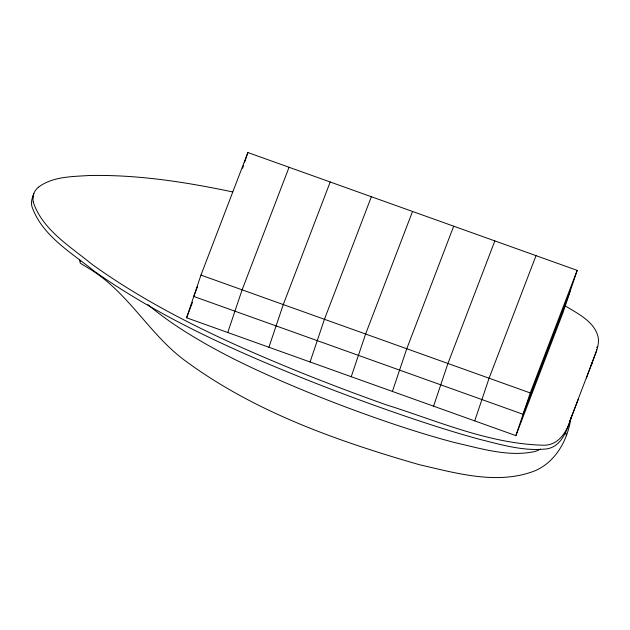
<?xml version="1.0" encoding="UTF-8"?>
<svg xmlns="http://www.w3.org/2000/svg" width="630" height="630" viewBox="0 0 630 630"><rect width="100%" height="100%" fill="white"/><g stroke="black" fill="none" stroke-linecap="round" stroke-linejoin="round"><path stroke-width="0.94" d="M596.878 347.807L596.98 346.862M570.804 418.257C567.858 440.047 555.447 462.326 534.405 471.027C497.275 485.171 456.537 473.217 419.509 464.743C338.129 441.299 256.064 412.508 187.102 362.116C152.665 337.735 132.19 298.927 97.973 274.42A114.148 77.703 18.6 0 0 86.334 266.907L80.451 263.285A3.126 2.134 18.6 0 1 80.041 262.009L80.333 261.253M596.382 350.603L596.578 349.682M596.169 351.516L586.475 377.984M38.359 187.26A31.547 21.475 18.6 0 0 33.855 193.457L32.445 197.702A50.66 37.099 20.9 0 1 33.106 197.946M186.59 317.788L200.954 275.105L247.881 152.539L577.182 270.38L562.818 313.071L515.891 435.629L186.59 317.788L192.544 302.243M242.566 168.32L243.503 165.532M244.44 162.753L247.881 152.539M227.753 332.522L242.117 289.832L289.044 167.273M268.916 347.248L283.28 304.566L330.207 181.999M310.078 361.982L324.442 319.292L371.369 196.733M351.241 376.709L365.605 334.018L412.532 211.459M392.403 391.443L406.767 348.752L453.695 226.194M433.566 406.169L447.93 363.478L494.857 240.92M474.729 420.895L489.093 378.213L536.02 255.646M515.891 435.629L530.255 392.939L577.182 270.38M33.713 195.166A31.752 21.617 18.6 0 0 32.421 197.694A31.752 21.617 18.6 0 0 31.839 206.223C41.832 235.825 71.82 252.874 94.807 271.593C158.697 316.52 230.312 348.925 302.502 378.024A1488.021 1012.922 18.6 0 0 385.095 409.161C416.328 420.155 447.765 430.629 479.713 439.362C500.527 444.497 521.821 450.923 543.493 449.182C560.7 448.891 566.866 431.211 571.095 417.651L592.602 361.462C595.224 354.147 599.02 346.76 598.421 338.767C595.783 322.214 578.379 313.961 565.496 306.054M591.176 365.699L592.602 361.462M197.623 286.382L193.772 296.447L523.073 414.288L570 291.721M571.095 417.651C567.291 431.14 558.763 446.158 542.399 445.19C488.352 443.583 437.488 420.887 386.521 404.925A1488.021 1012.922 18.6 0 1 303.928 373.787C230.139 344.019 156.846 310.858 91.964 264.285C70.316 246.472 42.493 229.989 33.217 201.986M569.67 421.88L578.411 399.058M38.335 187.244C52.613 176.479 71.828 176.644 88.901 175.518C137.324 174.486 185.519 181.999 232.769 191.961M200.954 275.105L530.255 392.939M566.354 435.598L565.48 431.4M79.813 260.025L80.128 261.607M540.516 449.048A33.847 23.042 18.6 0 1 534.957 451.497C508.213 457.317 480.91 448.434 454.923 442.646C421.769 433.889 389.222 422.982 357.029 411.233A1010.355 687.771 18.6 0 1 308.905 392.6C263.23 373.85 217.933 353.406 176.644 326.104A274.412 186.803 18.6 0 1 147.853 304.644M33.264 201.986A31.752 21.617 18.6 0 1 33.847 193.457"/></g></svg>
